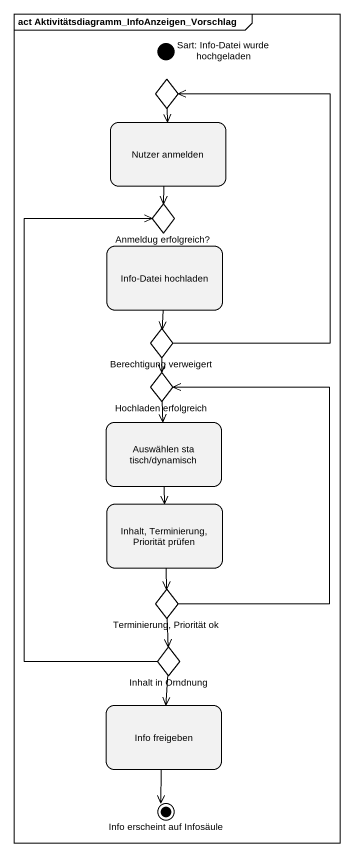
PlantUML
@startuml
mainframe act Aktivitätsdiagramm_InfoAnzeigen_Vorschlag
hide empty description
state "Sart: Info-Datei wurde hochgeladen" as Sart_Info_Datei_wurde <<start>>
state choice1 <<choice>>
state "Nutzer anmelden" as Nutzer_anmelden
state "Anmeldug erfolgreich?" as Anmeldug_erfolgreich <<choice>>
state "Info-Datei hochladen" as Info_Datei_hochladen
state "Berechtigung verweigert" as Berechtigung_verweigert <<choice>>
state "Hochladen erfolgreich" as Hochladen_erfolgreich <<choice>>
state "Auswählen sta tisch/dynamisch" as Auswählen_sta_tisch
state "Inhalt, Terminierung, Priorität prüfen" as Inhalt_Terminierung
state "Terminierung, Priorität ok" as Terminierung_Priorität_ok <<choice>>
state "Inhalt in Orndnung" as Inhalt_in_Orndnung <<choice>>
state "Info freigeben" as Info_freigeben
state "Info erscheint auf Infosäule" as Info_erscheint_auf_Infosäule <<end>>
choice1 --> Nutzer_anmelden
Nutzer_anmelden --> Anmeldug_erfolgreich
Info_Datei_hochladen --> Berechtigung_verweigert
Berechtigung_verweigert -up-> choice1
Berechtigung_verweigert --> Hochladen_erfolgreich
Hochladen_erfolgreich --> Auswählen_sta_tisch
Auswählen_sta_tisch --> Inhalt_Terminierung
Inhalt_Terminierung --> Terminierung_Priorität_ok
Terminierung_Priorität_ok -up-> Hochladen_erfolgreich
Terminierung_Priorität_ok --> Inhalt_in_Orndnung
Inhalt_in_Orndnung -up-> Anmeldug_erfolgreich
Inhalt_in_Orndnung --> Info_freigeben
Info_freigeben --> Info_erscheint_auf_Infosäule
@enduml
